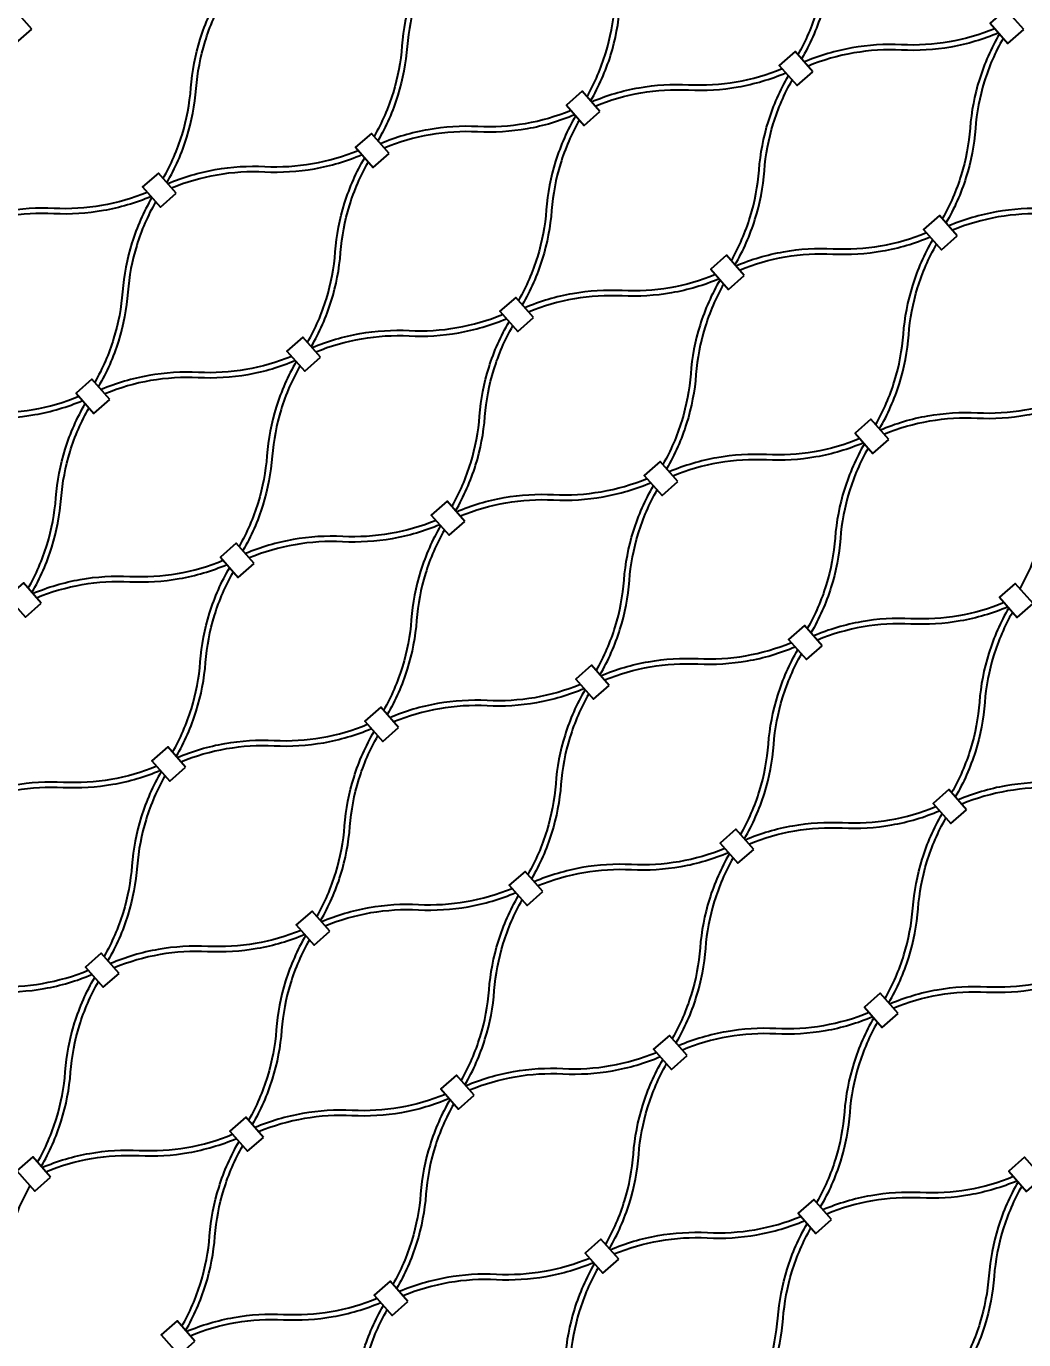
# Model space of a CAD drawing. Header units: millimetres. Extents: x 832728086 to 834530684, y 817551485 to 818349469.
# Drawn here: x 834421131.8 to 834421415.9, y 817819276.6 to 817819650.7 of the extents above; entities that cross this region are included whole.
import ezdxf

# ---------------------------------------------------------------- set-up
doc = ezdxf.new("R2010")
doc.units = ezdxf.units.MM
doc.header["$LTSCALE"] = 100
doc.layers.add('DLN0401_', color=7, linetype='Continuous')
doc.layers.add('mesh- l', color=8, linetype='Continuous')
doc.styles.get("Standard").update_dxf_attribs({"font": 'swiss.ttf'})

msp = doc.modelspace()

# ---------------------------------------------------------------- linework, layer by layer
at = {"layer": 'mesh- l'}
for points in [[(834421367.8748, 817819695.2418, 0.05643381), (834421362.1832, 817819682.2958, 0.05608633), (834421359.5205, 817819668.4057, -0.05520174), (834421356.9874, 817819655.0646, -0.05548959), (834421351.5899, 817819642.6049)], [(834421368.9417, 817819694.0296, 0.05541212), (834421363.5578, 817819681.5815, 0.05509445), (834421361.0305, 817819668.2555, -0.0561917), (834421358.3618, 817819654.3504, -0.05650781), (834421352.6565, 817819641.3929)], [(834421291.5087, 817819630.6503, 0.05541212), (834421296.8926, 817819643.0985, 0.05509445), (834421299.4199, 817819656.4244, -0.0561917), (834421302.0885, 817819670.3296, -0.05650781), (834421307.7939, 817819683.287)], [(834421292.5755, 817819629.4381, 0.05643381), (834421298.2671, 817819642.3841, 0.05608633), (834421300.9298, 817819656.2743, -0.05520174), (834421303.4629, 817819669.6153, -0.05548959), (834421308.8605, 817819682.075)], [(834421247.1816, 817819671.9358, 0.05643381), (834421241.49, 817819658.9898, 0.05608633), (834421238.8273, 817819645.0996, -0.05520174), (834421236.2942, 817819631.7586, -0.05548959), (834421230.8967, 817819619.2989)], [(834421248.2485, 817819670.7236, 0.05541212), (834421242.8646, 817819658.2754, 0.05509445), (834421240.3373, 817819644.9495, -0.0561917), (834421237.6686, 817819631.0443, -0.05650781), (834421231.9633, 817819618.0869)], [(834421170.8155, 817819607.3443, 0.05541212), (834421176.1994, 817819619.7924, 0.05509445), (834421178.7267, 817819633.1184, -0.0561917), (834421181.3953, 817819647.0235, -0.05650781), (834421187.1007, 817819659.9809)], [(834421171.8823, 817819606.1321, 0.05643381), (834421177.5739, 817819619.0781, 0.05608633), (834421180.2366, 817819632.9682, -0.05520174), (834421182.7697, 817819646.3093, -0.05548959), (834421188.1673, 817819658.769)], [(834421407.6977, 817819649.9924, -0.05541212), (834421394.6664, 817819646.2337, -0.05509445), (834421381.1273, 817819645.4201, 0.0561917), (834421366.9958, 817819644.5398, 0.05650781), (834421353.4185, 817819640.527)], [(834421408.7646, 817819648.7802, -0.05643381), (834421395.2003, 817819644.7796, -0.05608633), (834421381.0844, 817819643.9033, 0.05520174), (834421367.5296, 817819643.0858, 0.05548959), (834421354.4851, 817819639.3151)], [(834421408.9954, 817819648.5179, 0.05643381), (834421403.3038, 817819635.5719, 0.05608633), (834421400.641, 817819621.6818, -0.05520174), (834421398.1079, 817819608.3407, -0.05548959), (834421392.7104, 817819595.881)], [(834421410.0622, 817819647.3057, 0.05541212), (834421404.6783, 817819634.8576, 0.05509445), (834421402.151, 817819621.5316, -0.0561917), (834421399.4824, 817819607.6265, -0.05650781), (834421393.777, 817819594.6691)], [(834421292.8063, 817819629.1759, -0.05643381), (834421306.3706, 817819633.1764, -0.05608633), (834421320.4864, 817819634.0528, 0.05520174), (834421334.0412, 817819634.8702, 0.05548959), (834421347.0858, 817819638.6409)], [(834421293.8731, 817819627.9636, -0.05541212), (834421306.9044, 817819631.7223, -0.05509445), (834421320.4435, 817819632.5359, 0.0561917), (834421334.575, 817819633.4162, 0.05650781), (834421348.1523, 817819637.429)], [(834421332.6292, 817819583.9264, 0.05541212), (834421338.0131, 817819596.3746, 0.05509445), (834421340.5404, 817819609.7005, -0.0561917), (834421343.209, 817819623.6057, -0.05650781), (834421348.9144, 817819636.5631)], [(834421333.696, 817819582.7142, 0.05643381), (834421339.3876, 817819595.6602, 0.05608633), (834421342.0504, 817819609.5504, -0.05520174), (834421344.5835, 817819622.8915, -0.05548959), (834421349.981, 817819635.3511)], [(834421287.0045, 817819626.6864, -0.05541212), (834421273.9732, 817819622.9277, -0.05509445), (834421260.4341, 817819622.1141, 0.0561917), (834421246.3026, 817819621.2338, 0.05650781), (834421232.7253, 817819617.221)], [(834421288.0714, 817819625.4741, -0.05643381), (834421274.5071, 817819621.4736, -0.05608633), (834421260.3912, 817819620.5972, 0.05520174), (834421246.8364, 817819619.7798, 0.05548959), (834421233.7919, 817819616.0091)], [(834421288.3022, 817819625.2119, 0.05643381), (834421282.6106, 817819612.2659, 0.05608633), (834421279.9478, 817819598.3757, -0.05520174), (834421277.4147, 817819585.0347, -0.05548959), (834421272.0172, 817819572.575)], [(834421289.369, 817819623.9997, 0.05541212), (834421283.9851, 817819611.5516, 0.05509445), (834421281.4578, 817819598.2256, -0.0561917), (834421278.7892, 817819584.3204, -0.05650781), (834421273.0838, 817819571.363)], [(834421172.1131, 817819605.8698, -0.05643381), (834421185.6774, 817819609.8704, -0.05608633), (834421199.7932, 817819610.7467, 0.05520174), (834421213.348, 817819611.5642, 0.05548959), (834421226.3926, 817819615.3349)], [(834421173.1799, 817819604.6576, -0.05541212), (834421186.2112, 817819608.4163, -0.05509445), (834421199.7503, 817819609.2299, 0.0561917), (834421213.8818, 817819610.1102, 0.05650781), (834421227.4592, 817819614.123)], [(834421211.936, 817819560.6204, 0.05541212), (834421217.3199, 817819573.0685, 0.05509445), (834421219.8472, 817819586.3945, -0.0561917), (834421222.5158, 817819600.2996, -0.05650781), (834421228.2212, 817819613.2571)], [(834421213.0028, 817819559.4082, 0.05643381), (834421218.6944, 817819572.3542, 0.05608633), (834421221.3572, 817819586.2443, -0.05520174), (834421223.8903, 817819599.5854, -0.05548959), (834421229.2878, 817819612.0451)], [(834421166.3113, 817819603.3803, -0.05541212), (834421153.28, 817819599.6217, -0.05509445), (834421139.7409, 817819598.808, 0.0561917), (834421125.6094, 817819597.9278, 0.05650781), (834421112.0321, 817819593.915)], [(834421448.8183, 817819603.2685, -0.05541212), (834421435.7869, 817819599.5098, -0.05509445), (834421422.2479, 817819598.6962, 0.0561917), (834421408.1164, 817819597.816, 0.05650781), (834421394.539, 817819593.8032)], [(834421167.3782, 817819602.1681, -0.05643381), (834421153.8139, 817819598.1675, -0.05608633), (834421139.698, 817819597.2912, 0.05520174), (834421126.1432, 817819596.4737, 0.05548959), (834421113.0987, 817819592.703)], [(834421167.609, 817819601.9059, 0.05643381), (834421161.9174, 817819588.9598, 0.05608633), (834421159.2546, 817819575.0697, -0.05520174), (834421156.7215, 817819561.7286, -0.05548959), (834421151.324, 817819549.2689)], [(834421168.6758, 817819600.6937, 0.05541212), (834421163.2919, 817819588.2455, 0.05509445), (834421160.7646, 817819574.9196, -0.0561917), (834421158.096, 817819561.0144, -0.05650781), (834421152.3906, 817819548.057)], [(834421449.8851, 817819602.0563, -0.05643381), (834421436.3208, 817819598.0557, -0.05608633), (834421422.205, 817819597.1794, 0.05520174), (834421408.6502, 817819596.3619, 0.05548959), (834421395.6056, 817819592.5912)], [(834421333.9268, 817819582.452, -0.05643381), (834421347.4911, 817819586.4526, -0.05608633), (834421361.607, 817819587.3289, 0.05520174), (834421375.1618, 817819588.1463, 0.05548959), (834421388.2063, 817819591.917)], [(834421334.9936, 817819581.2398, -0.05541212), (834421348.025, 817819584.9984, -0.05509445), (834421361.564, 817819585.812, 0.0561917), (834421375.6956, 817819586.6923, 0.05650781), (834421389.2729, 817819590.7051)], [(834421373.7497, 817819537.2025, 0.05541212), (834421379.1336, 817819549.6507, 0.05509445), (834421381.6609, 817819562.9766, -0.0561917), (834421384.3295, 817819576.8818, -0.05650781), (834421390.0349, 817819589.8392)], [(834421374.8165, 817819535.9903, 0.05643381), (834421380.5081, 817819548.9364, 0.05608633), (834421383.1709, 817819562.8265, -0.05520174), (834421385.704, 817819576.1676, -0.05548959), (834421391.1015, 817819588.6273)], [(834421328.1251, 817819579.9625, -0.05541212), (834421315.0937, 817819576.2038, -0.05509445), (834421301.5547, 817819575.3902, 0.0561917), (834421287.4232, 817819574.5099, 0.05650781), (834421273.8458, 817819570.4971)], [(834421329.1919, 817819578.7502, -0.05643381), (834421315.6276, 817819574.7497, -0.05608633), (834421301.5118, 817819573.8734, 0.05520174), (834421287.957, 817819573.0559, 0.05548959), (834421274.9124, 817819569.2852)], [(834421329.4227, 817819578.488, 0.05643381), (834421323.7311, 817819565.542, 0.05608633), (834421321.0683, 817819551.6519, -0.05520174), (834421318.5352, 817819538.3108, -0.05548959), (834421313.1377, 817819525.8511)], [(834421330.4895, 817819577.2758, 0.05541212), (834421325.1056, 817819564.8277, 0.05509445), (834421322.5783, 817819551.5017, -0.0561917), (834421319.9097, 817819537.5966, -0.05650781), (834421314.2043, 817819524.6391)], [(834421213.2336, 817819559.146, -0.05643381), (834421226.7979, 817819563.1465, -0.05608633), (834421240.9138, 817819564.0228, 0.05520174), (834421254.4686, 817819564.8403, 0.05548959), (834421267.5131, 817819568.611)], [(834421214.3004, 817819557.9337, -0.05541212), (834421227.3318, 817819561.6924, -0.05509445), (834421240.8708, 817819562.506, 0.0561917), (834421255.0024, 817819563.3863, 0.05650781), (834421268.5797, 817819567.3991)], [(834421253.0565, 817819513.8965, 0.05541212), (834421258.4404, 817819526.3446, 0.05509445), (834421260.9677, 817819539.6706, -0.0561917), (834421263.6363, 817819553.5758, -0.05650781), (834421269.3417, 817819566.5332)], [(834421254.1233, 817819512.6843, 0.05643381), (834421259.815, 817819525.6303, 0.05608633), (834421262.4777, 817819539.5205, -0.05520174), (834421265.0108, 817819552.8615, -0.05548959), (834421270.4083, 817819565.3212)], [(834421207.4319, 817819556.6564, -0.05541212), (834421194.4005, 817819552.8978, -0.05509445), (834421180.8615, 817819552.0842, 0.0561917), (834421166.73, 817819551.2039, 0.05650781), (834421153.1526, 817819547.1911)], [(834421208.4987, 817819555.4442, -0.05643381), (834421194.9344, 817819551.4436, -0.05608633), (834421180.8186, 817819550.5673, 0.05520174), (834421167.2638, 817819549.7499, 0.05548959), (834421154.2192, 817819545.9792)], [(834421208.7295, 817819555.182, 0.05643381), (834421203.0379, 817819542.236, 0.05608633), (834421200.3751, 817819528.3458, -0.05520174), (834421197.8421, 817819515.0047, -0.05548959), (834421192.4445, 817819502.545)], [(834421209.7963, 817819553.9698, 0.05541212), (834421204.4124, 817819541.5216, 0.05509445), (834421201.8851, 817819528.1957, -0.0561917), (834421199.2165, 817819514.2905, -0.05650781), (834421193.5111, 817819501.3331)], [(834421092.5404, 817819535.8399, -0.05643381), (834421106.1047, 817819539.8405, -0.05608633), (834421120.2206, 817819540.7168, 0.05520174), (834421133.7754, 817819541.5343, 0.05548959), (834421146.8199, 817819545.305)], [(834421093.6073, 817819534.6277, -0.05541212), (834421106.6386, 817819538.3864, -0.05509445), (834421120.1776, 817819539.2, 0.0561917), (834421134.3092, 817819540.0802, 0.05650781), (834421147.8865, 817819544.093)], [(834421375.0473, 817819535.7281, -0.05643381), (834421388.6116, 817819539.7287, -0.05608633), (834421402.7275, 817819540.605, 0.05520174), (834421416.2823, 817819541.4225, 0.05548959), (834421429.3268, 817819545.1931)], [(834421376.1142, 817819534.5159, -0.05541212), (834421389.1455, 817819538.2745, -0.05509445), (834421402.6846, 817819539.0882, 0.0561917), (834421416.8161, 817819539.9684, 0.05650781), (834421430.3934, 817819543.9812)], [(834421132.3633, 817819490.5905, 0.05541212), (834421137.7472, 817819503.0386, 0.05509445), (834421140.2745, 817819516.3646, -0.0561917), (834421142.9431, 817819530.2697, -0.05650781), (834421148.6485, 817819543.2271)], [(834421133.4302, 817819489.3783, 0.05643381), (834421139.1218, 817819502.3243, 0.05608633), (834421141.7845, 817819516.2144, -0.05520174), (834421144.3176, 817819529.5555, -0.05548959), (834421149.7151, 817819542.0152)], [(834421414.8702, 817819490.4787, 0.05541212), (834421420.2541, 817819502.9268, 0.05509445), (834421422.7814, 817819516.2528, -0.0561917), (834421425.4501, 817819530.1579, -0.05650781), (834421431.1554, 817819543.1153)], [(834421369.2456, 817819533.2386, -0.05541212), (834421356.2143, 817819529.4799, -0.05509445), (834421342.6752, 817819528.6663, 0.0561917), (834421328.5437, 817819527.786, 0.05650781), (834421314.9664, 817819523.7732)], [(834421370.3124, 817819532.0264, -0.05643381), (834421356.7481, 817819528.0258, -0.05608633), (834421342.6323, 817819527.1495, 0.05520174), (834421329.0775, 817819526.332, 0.05548959), (834421316.033, 817819522.5613)], [(834421370.5432, 817819531.7641, 0.05643381), (834421364.8516, 817819518.8181, 0.05608633), (834421362.1889, 817819504.928, -0.05520174), (834421359.6558, 817819491.5869, -0.05548959), (834421354.2582, 817819479.1272)], [(834421371.6101, 817819530.5519, 0.05541212), (834421366.2261, 817819518.1038, 0.05509445), (834421363.6989, 817819504.7778, -0.0561917), (834421361.0302, 817819490.8727, -0.05650781), (834421355.3248, 817819477.9153)], [(834421254.3541, 817819512.4221, -0.05643381), (834421267.9184, 817819516.4226, -0.05608633), (834421282.0343, 817819517.299, 0.05520174), (834421295.5891, 817819518.1164, 0.05548959), (834421308.6336, 817819521.8871)], [(834421255.421, 817819511.2098, -0.05541212), (834421268.4523, 817819514.9685, -0.05509445), (834421281.9914, 817819515.7821, 0.0561917), (834421296.1229, 817819516.6624, 0.05650781), (834421309.7002, 817819520.6752)], [(834421294.177, 817819467.1726, 0.05541212), (834421299.5609, 817819479.6208, 0.05509445), (834421302.0882, 817819492.9467, -0.0561917), (834421304.7569, 817819506.8519, -0.05650781), (834421310.4622, 817819519.8093)], [(834421295.2439, 817819465.9604, 0.05643381), (834421300.9355, 817819478.9064, 0.05608633), (834421303.5982, 817819492.7966, -0.05520174), (834421306.1313, 817819506.1376, -0.05548959), (834421311.5288, 817819518.5973)], [(834421248.5524, 817819509.9326, -0.05541212), (834421235.5211, 817819506.1739, -0.05509445), (834421221.982, 817819505.3603, 0.0561917), (834421207.8505, 817819504.48, 0.05650781), (834421194.2732, 817819500.4672)], [(834421249.6192, 817819508.7203, -0.05643381), (834421236.055, 817819504.7198, -0.05608633), (834421221.9391, 817819503.8434, 0.05520174), (834421208.3843, 817819503.026, 0.05548959), (834421195.3398, 817819499.2553)], [(834421249.85, 817819508.4581, 0.05643381), (834421244.1584, 817819495.5121, 0.05608633), (834421241.4957, 817819481.6219, -0.05520174), (834421238.9626, 817819468.2809, -0.05548959), (834421233.565, 817819455.8212)], [(834421250.9169, 817819507.2459, 0.05541212), (834421245.5329, 817819494.7977, 0.05509445), (834421243.0057, 817819481.4718, -0.0561917), (834421240.337, 817819467.5666, -0.05650781), (834421234.6316, 817819454.6092)], [(834421133.6609, 817819489.116, -0.05643381), (834421147.2252, 817819493.1166, -0.05608633), (834421161.3411, 817819493.9929, 0.05520174), (834421174.8959, 817819494.8104, 0.05548959), (834421187.9404, 817819498.5811)], [(834421134.7278, 817819487.9038, -0.05541212), (834421147.7591, 817819491.6625, -0.05509445), (834421161.2982, 817819492.4761, 0.0561917), (834421175.4297, 817819493.3564, 0.05650781), (834421189.007, 817819497.3692)], [(834421173.4838, 817819443.8666, 0.05541212), (834421178.8677, 817819456.3147, 0.05509445), (834421181.395, 817819469.6407, -0.0561917), (834421184.0637, 817819483.5458, -0.05650781), (834421189.7691, 817819496.5033)], [(834421174.5507, 817819442.6544, 0.05643381), (834421180.2423, 817819455.6004, 0.05608633), (834421182.905, 817819469.4905, -0.05520174), (834421185.4381, 817819482.8316, -0.05548959), (834421190.8356, 817819495.2913)], [(834421410.3661, 817819486.5147, -0.05541212), (834421397.3348, 817819482.756, -0.05509445), (834421383.7957, 817819481.9424, 0.0561917), (834421369.6642, 817819481.0622, 0.05650781), (834421356.0869, 817819477.0494)], [(834421411.433, 817819485.3025, -0.05643381), (834421397.8687, 817819481.3019, -0.05608633), (834421383.7528, 817819480.4256, 0.05520174), (834421370.198, 817819479.6081, 0.05548959), (834421357.1535, 817819475.8374)], [(834421411.6637, 817819485.0403, 0.05643381), (834421405.9721, 817819472.0942, 0.05608633), (834421403.3094, 817819458.2041, -0.05520174), (834421400.7763, 817819444.863, -0.05548959), (834421395.3788, 817819432.4033)], [(834421412.7306, 817819483.828, 0.05541212), (834421407.3466, 817819471.3799, 0.05509445), (834421404.8194, 817819458.0539, -0.0561917), (834421402.1507, 817819444.1488, -0.05650781), (834421396.4453, 817819431.1914)], [(834421295.4746, 817819465.6982, -0.05643381), (834421309.0389, 817819469.6988, -0.05608633), (834421323.1548, 817819470.5751, 0.05520174), (834421336.7096, 817819471.3925, 0.05548959), (834421349.7541, 817819475.1632)], [(834421296.5415, 817819464.486, -0.05541212), (834421309.5728, 817819468.2446, -0.05509445), (834421323.1119, 817819469.0582, 0.0561917), (834421337.2434, 817819469.9385, 0.05650781), (834421350.8207, 817819473.9513)], [(834421335.2975, 817819420.4487, 0.05541212), (834421340.6815, 817819432.8969, 0.05509445), (834421343.2087, 817819446.2228, -0.0561917), (834421345.8774, 817819460.128, -0.05650781), (834421351.5828, 817819473.0854)], [(834421336.3644, 817819419.2365, 0.05643381), (834421342.056, 817819432.1826, 0.05608633), (834421344.7187, 817819446.0727, -0.05520174), (834421347.2518, 817819459.4138, -0.05548959), (834421352.6494, 817819471.8735)], [(834421289.6729, 817819463.2087, -0.05541212), (834421276.6416, 817819459.45, -0.05509445), (834421263.1025, 817819458.6364, 0.0561917), (834421248.971, 817819457.7561, 0.05650781), (834421235.3937, 817819453.7433)], [(834421290.7398, 817819461.9964, -0.05643381), (834421277.1755, 817819457.9959, -0.05608633), (834421263.0596, 817819457.1196, 0.05520174), (834421249.5048, 817819456.3021, 0.05548959), (834421236.4603, 817819452.5314)], [(834421290.9705, 817819461.7342, 0.05643381), (834421285.2789, 817819448.7882, 0.05608633), (834421282.6162, 817819434.8981, -0.05520174), (834421280.0831, 817819421.557, -0.05548959), (834421274.6856, 817819409.0973)], [(834421292.0374, 817819460.522, 0.05541212), (834421286.6535, 817819448.0739, 0.05509445), (834421284.1262, 817819434.7479, -0.0561917), (834421281.4575, 817819420.8428, -0.05650781), (834421275.7521, 817819407.8853)], [(834421174.7814, 817819442.3922, -0.05643381), (834421188.3457, 817819446.3927, -0.05608633), (834421202.4616, 817819447.269, 0.05520174), (834421216.0164, 817819448.0865, 0.05548959), (834421229.0609, 817819451.8572)], [(834421175.8483, 817819441.1799, -0.05541212), (834421188.8796, 817819444.9386, -0.05509445), (834421202.4187, 817819445.7522, 0.0561917), (834421216.5502, 817819446.6325, 0.05650781), (834421230.1275, 817819450.6453)], [(834421214.6043, 817819397.1427, 0.05541212), (834421219.9883, 817819409.5908, 0.05509445), (834421222.5155, 817819422.9168, -0.0561917), (834421225.1842, 817819436.822, -0.05650781), (834421230.8896, 817819449.7794)], [(834421215.6712, 817819395.9305, 0.05643381), (834421221.3628, 817819408.8765, 0.05608633), (834421224.0255, 817819422.7667, -0.05520174), (834421226.5586, 817819436.1077, -0.05548959), (834421231.9562, 817819448.5674)], [(834421168.9797, 817819439.9026, -0.05541212), (834421155.9484, 817819436.144, -0.05509445), (834421142.4093, 817819435.3304, 0.0561917), (834421128.2778, 817819434.4501, 0.05650781), (834421114.7005, 817819430.4373)], [(834421170.0466, 817819438.6904, -0.05643381), (834421156.4823, 817819434.6898, -0.05608633), (834421142.3664, 817819433.8135, 0.05520174), (834421128.8116, 817819432.9961, 0.05548959), (834421115.7671, 817819429.2254)], [(834421451.4866, 817819439.7908, -0.05541212), (834421438.4553, 817819436.0321, -0.05509445), (834421424.9162, 817819435.2185, 0.0561917), (834421410.7847, 817819434.3383, 0.05650781), (834421397.2074, 817819430.3255)], [(834421452.5535, 817819438.5786, -0.05643381), (834421438.9892, 817819434.578, -0.05608633), (834421424.8733, 817819433.7017, 0.05520174), (834421411.3185, 817819432.8842, 0.05548959), (834421398.274, 817819429.1135)], [(834421170.2773, 817819438.4282, 0.05643381), (834421164.5857, 817819425.4821, 0.05608633), (834421161.923, 817819411.592, -0.05520174), (834421159.3899, 817819398.2509, -0.05548959), (834421153.9924, 817819385.7912)], [(834421171.3442, 817819437.216, 0.05541212), (834421165.9603, 817819424.7678, 0.05509445), (834421163.433, 817819411.4419, -0.0561917), (834421160.7643, 817819397.5367, -0.05650781), (834421155.059, 817819384.5793)], [(834421336.5952, 817819418.9743, -0.05643381), (834421350.1594, 817819422.9749, -0.05608633), (834421364.2753, 817819423.8512, 0.05520174), (834421377.8301, 817819424.6687, 0.05548959), (834421390.8746, 817819428.4393)], [(834421337.662, 817819417.7621, -0.05541212), (834421350.6933, 817819421.5207, -0.05509445), (834421364.2324, 817819422.3344, 0.0561917), (834421378.3639, 817819423.2146, 0.05650781), (834421391.9412, 817819427.2274)], [(834421376.4181, 817819373.7248, 0.05541212), (834421381.802, 817819386.173, 0.05509445), (834421384.3293, 817819399.499, -0.0561917), (834421386.9979, 817819413.4041, -0.05650781), (834421392.7033, 817819426.3615)], [(834421377.4849, 817819372.5126, 0.05643381), (834421383.1765, 817819385.4587, 0.05608633), (834421385.8392, 817819399.3488, -0.05520174), (834421388.3723, 817819412.6899, -0.05548959), (834421393.7699, 817819425.1496)], [(834421330.7934, 817819416.4848, -0.05541212), (834421317.7621, 817819412.7261, -0.05509445), (834421304.223, 817819411.9125, 0.0561917), (834421290.0915, 817819411.0322, 0.05650781), (834421276.5142, 817819407.0194)], [(834421331.8603, 817819415.2726, -0.05643381), (834421318.296, 817819411.272, -0.05608633), (834421304.1801, 817819410.3957, 0.05520174), (834421290.6253, 817819409.5782, 0.05548959), (834421277.5808, 817819405.8075)], [(834421332.091, 817819415.0103, 0.05643381), (834421326.3994, 817819402.0643, 0.05608633), (834421323.7367, 817819388.1742, -0.05520174), (834421321.2036, 817819374.8331, -0.05548959), (834421315.8061, 817819362.3734)], [(834421333.1579, 817819413.7981, 0.05541212), (834421327.774, 817819401.35, 0.05509445), (834421325.2467, 817819388.024, -0.0561917), (834421322.5781, 817819374.1189, -0.05650781), (834421316.8727, 817819361.1614)], [(834421215.902, 817819395.6683, -0.05643381), (834421229.4662, 817819399.6688, -0.05608633), (834421243.5821, 817819400.5451, 0.05520174), (834421257.1369, 817819401.3626, 0.05548959), (834421270.1814, 817819405.1333)], [(834421216.9688, 817819394.456, -0.05541212), (834421230.0001, 817819398.2147, -0.05509445), (834421243.5392, 817819399.0283, 0.0561917), (834421257.6707, 817819399.9086, 0.05650781), (834421271.248, 817819403.9214)], [(834421255.7249, 817819350.4188, 0.05541212), (834421261.1088, 817819362.867, 0.05509445), (834421263.6361, 817819376.1929, -0.0561917), (834421266.3047, 817819390.0981, -0.05650781), (834421272.0101, 817819403.0555)], [(834421256.7917, 817819349.2066, 0.05643381), (834421262.4833, 817819362.1526, 0.05608633), (834421265.1461, 817819376.0428, -0.05520174), (834421267.6791, 817819389.3838, -0.05548959), (834421273.0767, 817819401.8435)], [(834421210.1002, 817819393.1787, -0.05541212), (834421197.0689, 817819389.4201, -0.05509445), (834421183.5298, 817819388.6065, 0.0561917), (834421169.3983, 817819387.7262, 0.05650781), (834421155.821, 817819383.7134)], [(834421211.1671, 817819391.9665, -0.05643381), (834421197.6028, 817819387.9659, -0.05608633), (834421183.4869, 817819387.0896, 0.05520174), (834421169.9321, 817819386.2722, 0.05548959), (834421156.8876, 817819382.5015)], [(834421211.3979, 817819391.7043, 0.05643381), (834421205.7062, 817819378.7583, 0.05608633), (834421203.0435, 817819364.8681, -0.05520174), (834421200.5104, 817819351.5271, -0.05548959), (834421195.1129, 817819339.0674)], [(834421212.4647, 817819390.4921, 0.05541212), (834421207.0808, 817819378.0439, 0.05509445), (834421204.5535, 817819364.718, -0.0561917), (834421201.8849, 817819350.8128, -0.05650781), (834421196.1795, 817819337.8554)], [(834421095.2088, 817819372.3622, -0.05643381), (834421108.7731, 817819376.3628, -0.05608633), (834421122.8889, 817819377.2391, 0.05520174), (834421136.4437, 817819378.0566, 0.05548959), (834421149.4882, 817819381.8273)], [(834421096.2756, 817819371.15, -0.05541212), (834421109.3069, 817819374.9087, -0.05509445), (834421122.846, 817819375.7223, 0.0561917), (834421136.9775, 817819376.6026, 0.05650781), (834421150.5548, 817819380.6154)], [(834421135.0317, 817819327.1128, 0.05541212), (834421140.4156, 817819339.5609, 0.05509445), (834421142.9429, 817819352.8869, -0.0561917), (834421145.6115, 817819366.792, -0.05650781), (834421151.3169, 817819379.7495)], [(834421377.7157, 817819372.2504, -0.05643381), (834421391.28, 817819376.251, -0.05608633), (834421405.3958, 817819377.1273, 0.05520174), (834421418.9506, 817819377.9448, 0.05548959), (834421431.9952, 817819381.7155)], [(834421378.7825, 817819371.0382, -0.05541212), (834421391.8138, 817819374.7968, -0.05509445), (834421405.3529, 817819375.6105, 0.0561917), (834421419.4844, 817819376.4907, 0.05650781), (834421433.0618, 817819380.5035)], [(834421136.0985, 817819325.9006, 0.05643381), (834421141.7901, 817819338.8466, 0.05608633), (834421144.4529, 817819352.7367, -0.05520174), (834421146.986, 817819366.0778, -0.05548959), (834421152.3835, 817819378.5375)], [(834421371.9139, 817819369.7609, -0.05541212), (834421358.8826, 817819366.0022, -0.05509445), (834421345.3436, 817819365.1886, 0.0561917), (834421331.212, 817819364.3083, 0.05650781), (834421317.6347, 817819360.2956)], [(834421372.9808, 817819368.5487, -0.05643381), (834421359.4165, 817819364.5481, -0.05608633), (834421345.3006, 817819363.6718, 0.05520174), (834421331.7458, 817819362.8543, 0.05548959), (834421318.7013, 817819359.0836)], [(834421373.2116, 817819368.2864, 0.05643381), (834421367.52, 817819355.3404, 0.05608633), (834421364.8572, 817819341.4503, -0.05520174), (834421362.3241, 817819328.1092, -0.05548959), (834421356.9266, 817819315.6495)], [(834421374.2784, 817819367.0742, 0.05541212), (834421368.8945, 817819354.6261, 0.05509445), (834421366.3672, 817819341.3001, -0.0561917), (834421363.6986, 817819327.395, -0.05650781), (834421357.9932, 817819314.4376)], [(834421257.0225, 817819348.9444, -0.05643381), (834421270.5868, 817819352.945, -0.05608633), (834421284.7026, 817819353.8213, 0.05520174), (834421298.2574, 817819354.6387, 0.05548959), (834421311.302, 817819358.4094)], [(834421258.0893, 817819347.7322, -0.05541212), (834421271.1207, 817819351.4908, -0.05509445), (834421284.6597, 817819352.3044, 0.0561917), (834421298.7912, 817819353.1847, 0.05650781), (834421312.3686, 817819357.1975)], [(834421296.8454, 817819303.6949, 0.05541212), (834421302.2293, 817819316.1431, 0.05509445), (834421304.7566, 817819329.469, -0.0561917), (834421307.4252, 817819343.3742, -0.05650781), (834421313.1306, 817819356.3316)], [(834421297.9122, 817819302.4827, 0.05643381), (834421303.6038, 817819315.4288, 0.05608633), (834421306.2666, 817819329.3189, -0.05520174), (834421308.7997, 817819342.66, -0.05548959), (834421314.1972, 817819355.1197)], [(834421251.2208, 817819346.4549, -0.05541212), (834421238.1894, 817819342.6962, -0.05509445), (834421224.6504, 817819341.8826, 0.0561917), (834421210.5188, 817819341.0023, 0.05650781), (834421196.9415, 817819336.9895)], [(834421252.2876, 817819345.2426, -0.05643381), (834421238.7233, 817819341.2421, -0.05608633), (834421224.6074, 817819340.3658, 0.05520174), (834421211.0526, 817819339.5483, 0.05548959), (834421198.0081, 817819335.7776)], [(834421252.5184, 817819344.9804, 0.05643381), (834421246.8268, 817819332.0344, 0.05608633), (834421244.164, 817819318.1443, -0.05520174), (834421241.6309, 817819304.8032, -0.05548959), (834421236.2334, 817819292.3435)], [(834421253.5852, 817819343.7682, 0.05541212), (834421248.2013, 817819331.3201, 0.05509445), (834421245.674, 817819317.9941, -0.0561917), (834421243.0054, 817819304.0889, -0.05650781), (834421237.3, 817819291.1315)], [(834421136.3293, 817819325.6383, -0.05643381), (834421149.8936, 817819329.6389, -0.05608633), (834421164.0094, 817819330.5152, 0.05520174), (834421177.5642, 817819331.3327, 0.05548959), (834421190.6088, 817819335.1034)], [(834421137.3961, 817819324.4261, -0.05541212), (834421150.4275, 817819328.1848, -0.05509445), (834421163.9665, 817819328.9984, 0.0561917), (834421178.098, 817819329.8787, 0.05650781), (834421191.6754, 817819333.8915)], [(834421176.1522, 817819280.3889, 0.05541212), (834421181.5361, 817819292.837, 0.05509445), (834421184.0634, 817819306.163, -0.0561917), (834421186.732, 817819320.0681, -0.05650781), (834421192.4374, 817819333.0256)], [(834421177.219, 817819279.1767, 0.05643381), (834421182.9106, 817819292.1227, 0.05608633), (834421185.5734, 817819306.0128, -0.05520174), (834421188.1065, 817819319.3539, -0.05548959), (834421193.504, 817819331.8136)], [(834421413.0345, 817819323.037, -0.05541212), (834421400.0032, 817819319.2783, -0.05509445), (834421386.4641, 817819318.4647, 0.0561917), (834421372.3326, 817819317.5845, 0.05650781), (834421358.7552, 817819313.5717)], [(834421132.892, 817819320.4622, 0.05541212), (834421127.5081, 817819308.014, 0.05509445), (834421124.9808, 817819294.6881, -0.0561917), (834421122.3122, 817819280.7829, -0.05650781), (834421116.6068, 817819267.8255)], [(834421414.1013, 817819321.8248, -0.05643381), (834421400.537, 817819317.8242, -0.05608633), (834421386.4212, 817819316.9479, 0.05520174), (834421372.8664, 817819316.1304, 0.05548959), (834421359.8218, 817819312.3597)], [(834421414.3321, 817819321.5626, 0.05643381), (834421408.6405, 817819308.6165, 0.05608633), (834421405.9778, 817819294.7264, -0.05520174), (834421403.4447, 817819281.3853, -0.05548959), (834421398.0471, 817819268.9256)], [(834421415.3989, 817819320.3503, 0.05541212), (834421410.015, 817819307.9022, 0.05509445), (834421407.4877, 817819294.5762, -0.0561917), (834421404.8191, 817819280.6711, -0.05650781), (834421399.1137, 817819267.7137)], [(834421298.143, 817819302.2205, -0.05643381), (834421311.7073, 817819306.2211, -0.05608633), (834421325.8232, 817819307.0974, 0.05520174), (834421339.378, 817819307.9149, 0.05548959), (834421352.4225, 817819311.6855)], [(834421299.2099, 817819301.0083, -0.05541212), (834421312.2412, 817819304.7669, -0.05509445), (834421325.7803, 817819305.5805, 0.0561917), (834421339.9118, 817819306.4608, 0.05650781), (834421353.4891, 817819310.4736)], [(834421337.9659, 817819256.971, 0.05541212), (834421343.3498, 817819269.4192, 0.05509445), (834421345.8771, 817819282.7452, -0.0561917), (834421348.5458, 817819296.6503, -0.05650781), (834421354.2511, 817819309.6077)], [(834421339.0328, 817819255.7588, 0.05643381), (834421344.7244, 817819268.7049, 0.05608633), (834421347.3871, 817819282.595, -0.05520174), (834421349.9202, 817819295.9361, -0.05548959), (834421355.3177, 817819308.3958)], [(834421292.3413, 817819299.731, -0.05541212), (834421279.31, 817819295.9723, -0.05509445), (834421265.7709, 817819295.1587, 0.0561917), (834421251.6394, 817819294.2784, 0.05650781), (834421238.062, 817819290.2656)], [(834421293.4081, 817819298.5188, -0.05643381), (834421279.8438, 817819294.5182, -0.05608633), (834421265.728, 817819293.6419, 0.05520174), (834421252.1732, 817819292.8244, 0.05548959), (834421239.1286, 817819289.0537)], [(834421293.6389, 817819298.2565, 0.05643381), (834421287.9473, 817819285.3105, 0.05608633), (834421285.2846, 817819271.4204, -0.05520174), (834421282.7515, 817819258.0793, -0.05548959), (834421277.3539, 817819245.6196)], [(834421294.7057, 817819297.0443, 0.05541212), (834421289.3218, 817819284.5962, 0.05509445), (834421286.7945, 817819271.2702, -0.0561917), (834421284.1259, 817819257.3651, -0.05650781), (834421278.4205, 817819244.4076)], [(834421177.4498, 817819278.9145, -0.05643381), (834421191.0141, 817819282.915, -0.05608633), (834421205.13, 817819283.7913, 0.05520174), (834421218.6848, 817819284.6088, 0.05548959), (834421231.7293, 817819288.3795)], [(834421178.5167, 817819277.7022, -0.05541212), (834421191.548, 817819281.4609, -0.05509445), (834421205.0871, 817819282.2745, 0.0561917), (834421219.2186, 817819283.1548, 0.05650781), (834421232.7959, 817819287.1676)], [(834421217.2727, 817819233.665, 0.05541212), (834421222.6566, 817819246.1132, 0.05509445), (834421225.1839, 817819259.4391, -0.0561917), (834421227.8526, 817819273.3443, -0.05650781), (834421233.5579, 817819286.3017)], [(834421218.3396, 817819232.4528, 0.05643381), (834421224.0312, 817819245.3988, 0.05608633), (834421226.6939, 817819259.289, -0.05520174), (834421229.227, 817819272.63, -0.05548959), (834421234.6245, 817819285.0897)]]:
    msp.add_lwpolyline(points, format="xyb", dxfattribs=at)
for points in [[(834421133.4093, 817819649.8477), (834421128.3451, 817819655.602), (834421123.841, 817819651.638), (834421128.9051, 817819645.8838)], [(834421415.9162, 817819649.7359), (834421410.852, 817819655.4901), (834421406.3479, 817819651.5262), (834421411.4121, 817819645.7719)], [(834421355.8732, 817819637.7379), (834421350.809, 817819643.4921), (834421346.3049, 817819639.5282), (834421351.3691, 817819633.7739)], [(834421295.223, 817819626.4299), (834421290.1588, 817819632.1841), (834421285.6547, 817819628.2201), (834421290.7189, 817819622.4659)], [(834421295.223, 817819626.4299), (834421290.1588, 817819632.1841), (834421285.6547, 817819628.2201), (834421290.7189, 817819622.4659)], [(834421235.18, 817819614.4318), (834421230.1158, 817819620.1861), (834421225.6117, 817819616.2221), (834421230.6759, 817819610.4679)], [(834421174.5298, 817819603.1238), (834421169.4656, 817819608.8781), (834421164.9615, 817819604.9141), (834421170.0257, 817819599.1599)], [(834421396.9937, 817819591.014), (834421391.9296, 817819596.7682), (834421387.4254, 817819592.8043), (834421392.4896, 817819587.05)], [(834421336.3435, 817819579.706), (834421331.2793, 817819585.4602), (834421326.7752, 817819581.4963), (834421331.8394, 817819575.742)], [(834421336.3435, 817819579.706), (834421331.2793, 817819585.4602), (834421326.7752, 817819581.4963), (834421331.8394, 817819575.742)], [(834421276.3005, 817819567.708), (834421271.2364, 817819573.4622), (834421266.7322, 817819569.4982), (834421271.7964, 817819563.744)], [(834421215.6503, 817819556.3999), (834421210.5861, 817819562.1542), (834421206.082, 817819558.1902), (834421211.1462, 817819552.436)], [(834421155.6073, 817819544.4019), (834421150.5432, 817819550.1562), (834421146.0391, 817819546.1922), (834421151.1032, 817819540.438)], [(834421377.464, 817819532.9821), (834421372.3999, 817819538.7363), (834421367.8957, 817819534.7724), (834421372.9599, 817819529.0181)], [(834421377.464, 817819532.9821), (834421372.3999, 817819538.7363), (834421367.8957, 817819534.7724), (834421372.9599, 817819529.0181)], [(834421317.421, 817819520.9841), (834421312.3569, 817819526.7383), (834421307.8528, 817819522.7743), (834421312.9169, 817819517.0201)], [(834421256.7708, 817819509.6761), (834421251.7067, 817819515.4303), (834421247.2025, 817819511.4663), (834421252.2667, 817819505.7121)], [(834421196.7278, 817819497.678), (834421191.6637, 817819503.4323), (834421187.1596, 817819499.4683), (834421192.2237, 817819493.7141)], [(834421136.0776, 817819486.37), (834421131.0135, 817819492.1243), (834421126.5093, 817819488.1603), (834421131.5735, 817819482.4061)], [(834421418.5845, 817819486.2582), (834421413.5204, 817819492.0124), (834421409.0163, 817819488.0485), (834421414.0804, 817819482.2942)], [(834421418.5845, 817819486.2582), (834421413.5204, 817819492.0124), (834421409.0163, 817819488.0485), (834421414.0804, 817819482.2942)], [(834421358.5416, 817819474.2602), (834421353.4774, 817819480.0144), (834421348.9733, 817819476.0505), (834421354.0374, 817819470.2962)], [(834421297.8913, 817819462.9522), (834421292.8272, 817819468.7064), (834421288.3231, 817819464.7424), (834421293.3872, 817819458.9882)], [(834421237.8484, 817819450.9542), (834421232.7842, 817819456.7084), (834421228.2801, 817819452.7444), (834421233.3443, 817819446.9902)], [(834421177.1981, 817819439.6461), (834421172.134, 817819445.4004), (834421167.6299, 817819441.4364), (834421172.694, 817819435.6822)], [(834421399.6621, 817819427.5363), (834421394.5979, 817819433.2905), (834421390.0938, 817819429.3266), (834421395.158, 817819423.5723)], [(834421339.0119, 817819416.2283), (834421333.9477, 817819421.9825), (834421329.4436, 817819418.0186), (834421334.5077, 817819412.2643)], [(834421278.9689, 817819404.2303), (834421273.9047, 817819409.9845), (834421269.4006, 817819406.0205), (834421274.4648, 817819400.2663)], [(834421218.3187, 817819392.9223), (834421213.2545, 817819398.6765), (834421208.7504, 817819394.7125), (834421213.8145, 817819388.9583)], [(834421158.2757, 817819380.9242), (834421153.2115, 817819386.6785), (834421148.7074, 817819382.7145), (834421153.7716, 817819376.9603)], [(834421380.1324, 817819369.5044), (834421375.0682, 817819375.2586), (834421370.5641, 817819371.2947), (834421375.6283, 817819365.5404)], [(834421320.0894, 817819357.5064), (834421315.0252, 817819363.2606), (834421310.5211, 817819359.2967), (834421315.5853, 817819353.5424)], [(834421259.4392, 817819346.1984), (834421254.375, 817819351.9526), (834421249.8709, 817819347.9886), (834421254.9351, 817819342.2344)], [(834421199.3962, 817819334.2004), (834421194.3321, 817819339.9546), (834421189.8279, 817819335.9906), (834421194.8921, 817819330.2364)], [(834421138.746, 817819322.8923), (834421133.6818, 817819328.6466), (834421129.1777, 817819324.6826), (834421134.2419, 817819318.9284)], [(834421421.2529, 817819322.7805), (834421416.1887, 817819328.5347), (834421411.6846, 817819324.5708), (834421416.7488, 817819318.8166)], [(834421361.2099, 817819310.7825), (834421356.1458, 817819316.5367), (834421351.6417, 817819312.5728), (834421356.7058, 817819306.8185)], [(834421300.5597, 817819299.4745), (834421295.4955, 817819305.2287), (834421290.9914, 817819301.2648), (834421296.0556, 817819295.5105)], [(834421240.5167, 817819287.4765), (834421235.4526, 817819293.2307), (834421230.9485, 817819289.2667), (834421236.0126, 817819283.5125)], [(834421179.8665, 817819276.1685), (834421174.8023, 817819281.9227), (834421170.2982, 817819277.9587), (834421175.3624, 817819272.2045)]]:
    msp.add_lwpolyline(points, close=True, dxfattribs=at)
for points in [[(834421350.809, 817819643.4921), (834421346.3049, 817819639.5282)], [(834421355.8732, 817819637.7379), (834421350.809, 817819643.4921)], [(834421346.3049, 817819639.5282), (834421351.3691, 817819633.7739)], [(834421351.3691, 817819633.7739), (834421355.8732, 817819637.7379)], [(834421230.1158, 817819620.1861), (834421225.6117, 817819616.2221)], [(834421235.18, 817819614.4318), (834421230.1158, 817819620.1861)], [(834421225.6117, 817819616.2221), (834421230.6759, 817819610.4679)], [(834421230.6759, 817819610.4679), (834421235.18, 817819614.4318)], [(834421391.9296, 817819596.7682), (834421387.4254, 817819592.8043)], [(834421396.9937, 817819591.014), (834421391.9296, 817819596.7682)], [(834421387.4254, 817819592.8043), (834421392.4896, 817819587.05)], [(834421392.4896, 817819587.05), (834421396.9937, 817819591.014)], [(834421271.2364, 817819573.4622), (834421266.7322, 817819569.4982)], [(834421276.3005, 817819567.708), (834421271.2364, 817819573.4622)], [(834421266.7322, 817819569.4982), (834421271.7964, 817819563.744)], [(834421271.7964, 817819563.744), (834421276.3005, 817819567.708)], [(834421150.5432, 817819550.1562), (834421146.0391, 817819546.1922)], [(834421155.6073, 817819544.4019), (834421150.5432, 817819550.1562)], [(834421146.0391, 817819546.1922), (834421151.1032, 817819540.438)], [(834421151.1032, 817819540.438), (834421155.6073, 817819544.4019)], [(834421312.3569, 817819526.7383), (834421307.8528, 817819522.7743)], [(834421317.421, 817819520.9841), (834421312.3569, 817819526.7383)], [(834421307.8528, 817819522.7743), (834421312.9169, 817819517.0201)], [(834421312.9169, 817819517.0201), (834421317.421, 817819520.9841)], [(834421191.6637, 817819503.4323), (834421187.1596, 817819499.4683)], [(834421196.7278, 817819497.678), (834421191.6637, 817819503.4323)], [(834421187.1596, 817819499.4683), (834421192.2237, 817819493.7141)], [(834421192.2237, 817819493.7141), (834421196.7278, 817819497.678)], [(834421353.4774, 817819480.0144), (834421348.9733, 817819476.0505)], [(834421358.5416, 817819474.2602), (834421353.4774, 817819480.0144)], [(834421348.9733, 817819476.0505), (834421354.0374, 817819470.2962)], [(834421354.0374, 817819470.2962), (834421358.5416, 817819474.2602)], [(834421232.7842, 817819456.7084), (834421228.2801, 817819452.7444)], [(834421237.8484, 817819450.9542), (834421232.7842, 817819456.7084)], [(834421228.2801, 817819452.7444), (834421233.3443, 817819446.9902)], [(834421233.3443, 817819446.9902), (834421237.8484, 817819450.9542)], [(834421394.5979, 817819433.2905), (834421390.0938, 817819429.3266)], [(834421399.6621, 817819427.5363), (834421394.5979, 817819433.2905)], [(834421390.0938, 817819429.3266), (834421395.158, 817819423.5723)], [(834421395.158, 817819423.5723), (834421399.6621, 817819427.5363)], [(834421273.9047, 817819409.9845), (834421269.4006, 817819406.0205)], [(834421278.9689, 817819404.2303), (834421273.9047, 817819409.9845)], [(834421269.4006, 817819406.0205), (834421274.4648, 817819400.2663)], [(834421274.4648, 817819400.2663), (834421278.9689, 817819404.2303)], [(834421153.2115, 817819386.6785), (834421148.7074, 817819382.7145)], [(834421158.2757, 817819380.9242), (834421153.2115, 817819386.6785)], [(834421148.7074, 817819382.7145), (834421153.7716, 817819376.9603)], [(834421153.7716, 817819376.9603), (834421158.2757, 817819380.9242)], [(834421315.0252, 817819363.2606), (834421310.5211, 817819359.2967)], [(834421320.0894, 817819357.5064), (834421315.0252, 817819363.2606)], [(834421310.5211, 817819359.2967), (834421315.5853, 817819353.5424)], [(834421315.5853, 817819353.5424), (834421320.0894, 817819357.5064)], [(834421194.3321, 817819339.9546), (834421189.8279, 817819335.9906)], [(834421199.3962, 817819334.2004), (834421194.3321, 817819339.9546)], [(834421189.8279, 817819335.9906), (834421194.8921, 817819330.2364)], [(834421194.8921, 817819330.2364), (834421199.3962, 817819334.2004)], [(834421356.1458, 817819316.5367), (834421351.6417, 817819312.5728)], [(834421361.2099, 817819310.7825), (834421356.1458, 817819316.5367)], [(834421351.6417, 817819312.5728), (834421356.7058, 817819306.8185)], [(834421356.7058, 817819306.8185), (834421361.2099, 817819310.7825)], [(834421235.4526, 817819293.2307), (834421230.9485, 817819289.2667)], [(834421240.5167, 817819287.4765), (834421235.4526, 817819293.2307)], [(834421230.9485, 817819289.2667), (834421236.0126, 817819283.5125)], [(834421236.0126, 817819283.5125), (834421240.5167, 817819287.4765)]]:
    msp.add_lwpolyline(points, dxfattribs=at)

# ---------------------------------------------------------------- texts
at = {"layer": 'DLN0401_', "color": 3, "width": 0.8}
msp.add_text('%%UEAST SOUTH ELEVATION', height=562.5, rotation=41.350197, dxfattribs=at).set_placement((834421700.1301, 817813870.1788))

doc.saveas('drawing.dxf')
